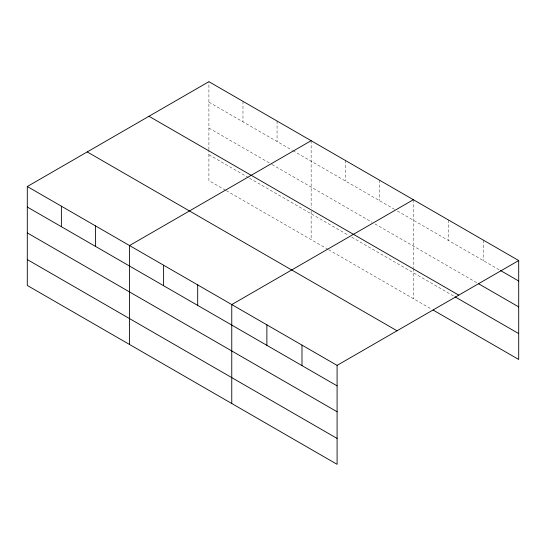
<?xml version="1.0" encoding="UTF-8"?>
<svg xmlns="http://www.w3.org/2000/svg" width="546" height="546" viewBox="0 0 546 546"><rect width="100%" height="100%" fill="white"/><g stroke="black" fill="none" stroke-linecap="round" stroke-linejoin="round"><path stroke-width="0.41" stroke-dasharray="2.73 2.05" d="M208.906 149.727L208.906 81.675M208.906 102.17L292.287 150.307M293.011 150.73L394.519 209.33M397.42 211.009L499.686 270.045M208.906 128.057L271.26 164.059M271.983 164.476L372.044 222.242M374.945 223.915L477.736 283.265M208.906 154.73L248.785 177.75M249.508 178.167L348.839 235.517M351.74 237.189L453.603 296M225.587 190.24L208.906 180.617L208.906 150.559M226.31 190.663L327.818 249.263M328.542 249.686L431.654 309.22M483.592 240.267L483.592 260.756M448.478 219.997L448.478 240.486M413.37 199.727L413.37 267.772M413.37 268.605L413.37 298.662M379.293 180.05L379.293 200.539M345.215 160.374L345.215 180.869M311.138 140.697L311.138 207.917M311.138 211.247L311.138 239.639M277.061 121.028L277.061 141.516M242.984 101.351L242.984 121.847"/><path stroke-width="0.82" d="M337.094 411.766L337.094 365.383L27.3 186.527L27.3 285.462L337.094 464.325L337.094 411.766L27.3 232.91M433.121 310.06L518.7 359.473L518.7 260.538L208.906 81.675L27.3 186.527M311.138 140.697L129.532 245.55L129.532 344.485M413.37 199.727L231.763 304.572L231.763 403.508M337.094 365.383L518.7 260.538M500.416 270.468L518.7 281.026M478.467 283.688L518.7 306.913M148.976 116.278L458.77 295.133M455.064 296.847L518.7 333.586M87.23 151.924L397.024 330.787M27.3 207.023L337.094 385.879M27.3 259.575L337.094 438.438M301.986 345.113L301.986 365.608M266.871 324.843L266.871 345.338M197.686 284.896L197.686 305.391M163.609 265.226L163.609 285.715M95.454 225.873L95.454 246.369M61.377 206.204L61.377 226.692"/></g></svg>
